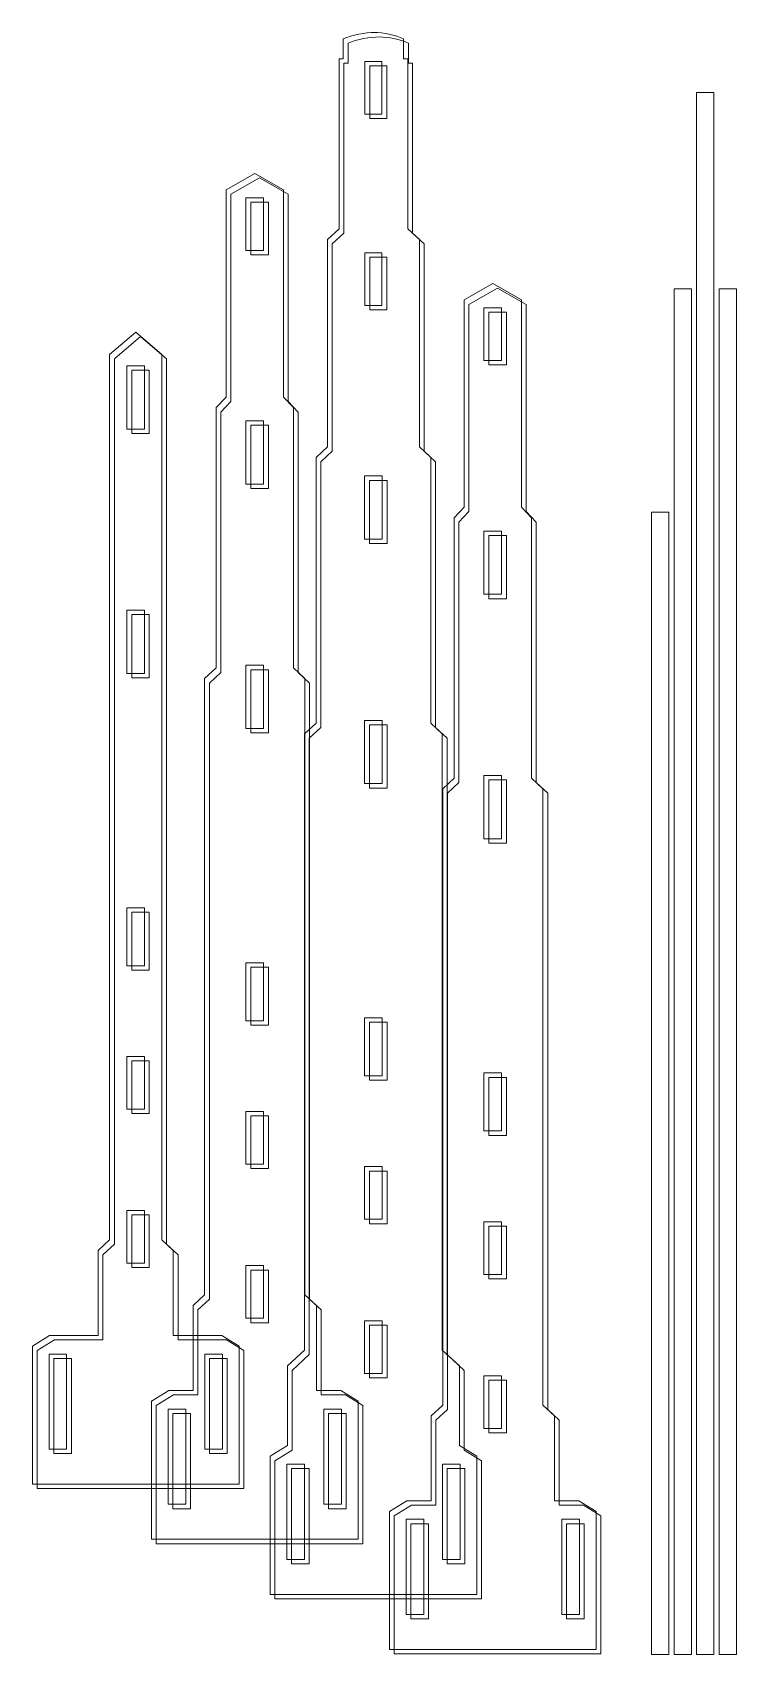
# Model space of a CAD drawing. Header units: inches. Extents: x 35 to 303, y 44 to 240.
# Drawn here: x 218.9 to 249.2, y 47.8 to 117.6 of the extents above; entities that cross this region are included whole.
import ezdxf

# ---------------------------------------------------------------- set-up
doc = ezdxf.new("R2010")
doc.units = ezdxf.units.IN
doc.header["$MEASUREMENT"] = 0
doc.layers.add('Layer 1', color=7, linetype='Continuous')

msp = doc.modelspace()

# ---------------------------------------------------------------- linework, layer by layer
at = {"layer": 'Layer 1', "color": 5, "lineweight": 9}
for points in [[(233.258, 114.046), (233.988, 114.046), (233.988, 116.311), (233.258, 116.311), (233.258, 114.046)], [(233.462, 113.857), (234.193, 113.857), (234.193, 116.121), (233.462, 116.121), (233.462, 113.857)], [(247.53, 114.973), (248.275, 114.973), (248.275, 47.766), (247.53, 47.766), (247.53, 114.973)], [(231.167, 59.126), (231.167, 62.783), (230.673, 63.241), (230.673, 89.76), (230.179, 90.217), (230.179, 101.419), (229.751, 101.876), (229.751, 110.793), (228.516, 111.493), (227.282, 110.793), (227.282, 101.876), (226.854, 101.419), (226.854, 90.217), (226.36, 89.76), (226.36, 63.241), (225.866, 62.783), (225.866, 59.126), (224.812, 59.126), (224.072, 58.668), (224.072, 52.724), (232.962, 52.724), (232.962, 58.668), (232.221, 59.126), (231.167, 59.126)], [(231.372, 58.936), (231.372, 62.594), (230.878, 63.051), (230.878, 89.57), (230.384, 90.028), (230.384, 101.23), (229.956, 101.687), (229.956, 110.603), (228.721, 111.304), (227.487, 110.603), (227.487, 101.687), (227.059, 101.23), (227.059, 90.028), (226.565, 89.57), (226.565, 63.051), (226.071, 62.594), (226.071, 58.936), (225.017, 58.936), (224.276, 58.479), (224.276, 52.534), (233.167, 52.534), (233.167, 58.479), (232.426, 58.936), (231.372, 58.936)], [(228.138, 108.186), (228.895, 108.186), (228.895, 110.451), (228.138, 110.451), (228.138, 108.186)], [(228.343, 107.997), (229.1, 107.997), (229.1, 110.261), (228.343, 110.261), (228.343, 107.997)], [(233.258, 105.816), (233.988, 105.816), (233.988, 108.081), (233.258, 108.081), (233.258, 105.816)], [(233.462, 105.626), (234.193, 105.626), (234.193, 107.891), (233.462, 107.891), (233.462, 105.626)], [(241.409, 54.385), (241.409, 58.042), (240.915, 58.5), (240.915, 85.019), (240.421, 85.476), (240.421, 96.678), (239.993, 97.136), (239.993, 106.052), (238.758, 106.753), (237.524, 106.052), (237.524, 97.136), (237.096, 96.678), (237.096, 85.476), (236.602, 85.019), (236.602, 58.5), (236.108, 58.042), (236.108, 54.385), (235.054, 54.385), (234.313, 53.928), (234.313, 47.983), (243.204, 47.983), (243.204, 53.928), (242.463, 54.385), (241.409, 54.385)], [(241.614, 54.195), (241.614, 57.853), (241.12, 58.31), (241.12, 84.829), (240.626, 85.287), (240.626, 96.489), (240.198, 96.946), (240.198, 105.862), (238.963, 106.563), (237.729, 105.862), (237.729, 96.946), (237.301, 96.489), (237.301, 85.287), (236.807, 84.829), (236.807, 58.31), (236.313, 57.853), (236.313, 54.195), (235.259, 54.195), (234.518, 53.738), (234.518, 47.794), (243.409, 47.794), (243.409, 53.738), (242.668, 54.195), (241.614, 54.195)], [(247.303, 106.535), (246.557, 106.535), (246.557, 47.766), (247.303, 47.766), (247.303, 106.535)], [(248.503, 106.535), (249.248, 106.535), (249.248, 47.766), (248.503, 47.766), (248.503, 106.535)], [(238.38, 103.446), (239.137, 103.446), (239.137, 105.71), (238.38, 105.71), (238.38, 103.446)], [(238.585, 103.256), (239.342, 103.256), (239.342, 105.521), (238.585, 105.521), (238.585, 103.256)], [(225.012, 61.496), (225.012, 65.154), (224.518, 65.611), (224.518, 103.706), (223.395, 104.665), (222.271, 103.706), (222.271, 65.611), (221.777, 65.154), (221.777, 61.496), (219.69, 61.496), (218.949, 61.039), (218.949, 55.094), (227.84, 55.094), (227.84, 61.039), (227.099, 61.496), (225.012, 61.496)], [(225.217, 61.306), (225.217, 64.964), (224.723, 65.421), (224.723, 103.517), (223.599, 104.475), (222.476, 103.517), (222.476, 65.421), (221.982, 64.964), (221.982, 61.306), (219.895, 61.306), (219.154, 60.849), (219.154, 54.905), (228.044, 54.905), (228.044, 60.849), (227.304, 61.306), (225.217, 61.306)], [(223.773, 100.498), (223.016, 100.498), (223.016, 103.22), (223.773, 103.22), (223.773, 100.498)], [(223.978, 100.308), (223.221, 100.308), (223.221, 103.03), (223.978, 103.03), (223.978, 100.308)], [(228.138, 98.127), (228.895, 98.127), (228.895, 100.849), (228.138, 100.849), (228.138, 98.127)], [(228.343, 97.938), (229.1, 97.938), (229.1, 100.66), (228.343, 100.66), (228.343, 97.938)], [(234.002, 95.757), (233.244, 95.757), (233.244, 98.479), (234.002, 98.479), (234.002, 95.757)], [(234.207, 95.567), (233.449, 95.567), (233.449, 98.289), (234.207, 98.289), (234.207, 95.567)], [(246.33, 96.922), (245.585, 96.922), (245.585, 47.77), (246.33, 47.77), (246.33, 96.922)], [(238.38, 93.387), (239.137, 93.387), (239.137, 96.109), (238.38, 96.109), (238.38, 93.387)], [(238.585, 93.197), (239.342, 93.197), (239.342, 95.919), (238.585, 95.919), (238.585, 93.197)], [(223.773, 89.981), (223.016, 89.981), (223.016, 92.704), (223.773, 92.704), (223.773, 89.981)], [(223.978, 89.792), (223.221, 89.792), (223.221, 92.514), (223.978, 92.514), (223.978, 89.792)], [(228.895, 87.611), (228.138, 87.611), (228.138, 90.333), (228.895, 90.333), (228.895, 87.611)], [(229.1, 87.421), (228.343, 87.421), (228.343, 90.143), (229.1, 90.143), (229.1, 87.421)], [(234.002, 85.24), (233.244, 85.24), (233.244, 87.963), (234.002, 87.963), (234.002, 85.24)], [(234.207, 85.051), (233.449, 85.051), (233.449, 87.773), (234.207, 87.773), (234.207, 85.051)], [(239.137, 82.87), (238.38, 82.87), (238.38, 85.592), (239.137, 85.592), (239.137, 82.87)], [(239.342, 82.681), (238.585, 82.681), (238.585, 85.403), (239.342, 85.403), (239.342, 82.681)], [(223.773, 77.407), (223.016, 77.407), (223.016, 79.901), (223.773, 79.901), (223.773, 77.407)], [(223.978, 77.218), (223.221, 77.218), (223.221, 79.711), (223.978, 79.711), (223.978, 77.218)], [(228.895, 75.037), (228.138, 75.037), (228.138, 77.531), (228.895, 77.531), (228.895, 75.037)], [(229.1, 74.848), (228.343, 74.848), (228.343, 77.341), (229.1, 77.341), (229.1, 74.848)], [(234.002, 72.667), (233.244, 72.667), (233.244, 75.16), (234.002, 75.16), (234.002, 72.667)], [(234.207, 72.477), (233.449, 72.477), (233.449, 74.971), (234.207, 74.971), (234.207, 72.477)], [(223.773, 71.235), (223.016, 71.235), (223.016, 73.5), (223.773, 73.5), (223.773, 71.235)], [(223.978, 71.045), (223.221, 71.045), (223.221, 73.31), (223.978, 73.31), (223.978, 71.045)], [(239.137, 70.296), (238.38, 70.296), (238.38, 72.79), (239.137, 72.79), (239.137, 70.296)], [(239.342, 70.107), (238.585, 70.107), (238.585, 72.6), (239.342, 72.6), (239.342, 70.107)], [(228.895, 68.864), (228.138, 68.864), (228.138, 71.129), (228.895, 71.129), (228.895, 68.864)], [(229.1, 68.675), (228.343, 68.675), (228.343, 70.94), (229.1, 70.94), (229.1, 68.675)], [(234.002, 66.494), (233.244, 66.494), (233.244, 68.759), (234.002, 68.759), (234.002, 66.494)], [(234.207, 66.304), (233.449, 66.304), (233.449, 68.569), (234.207, 68.569), (234.207, 66.304)], [(223.773, 64.605), (223.016, 64.605), (223.016, 66.87), (223.773, 66.87), (223.773, 64.605)], [(223.978, 64.415), (223.221, 64.415), (223.221, 66.68), (223.978, 66.68), (223.978, 64.415)], [(239.137, 64.124), (238.38, 64.124), (238.38, 66.388), (239.137, 66.388), (239.137, 64.124)], [(239.342, 63.934), (238.585, 63.934), (238.585, 66.199), (239.342, 66.199), (239.342, 63.934)], [(228.895, 62.235), (228.138, 62.235), (228.138, 64.5), (228.895, 64.5), (228.895, 62.235)], [(229.1, 62.045), (228.343, 62.045), (228.343, 64.31), (229.1, 64.31), (229.1, 62.045)], [(234.002, 59.864), (233.244, 59.864), (233.244, 62.129), (234.002, 62.129), (234.002, 59.864)], [(234.207, 59.675), (233.449, 59.675), (233.449, 61.939), (234.207, 61.939), (234.207, 59.675)], [(219.664, 60.697), (220.421, 60.697), (220.421, 56.603), (219.664, 56.603), (219.664, 60.697)], [(219.869, 60.508), (220.626, 60.508), (220.626, 56.414), (219.869, 56.414), (219.869, 60.508)], [(226.368, 60.697), (227.125, 60.697), (227.125, 56.603), (226.368, 56.603), (226.368, 60.697)], [(226.573, 60.508), (227.33, 60.508), (227.33, 56.414), (226.573, 56.414), (226.573, 60.508)], [(239.137, 57.494), (238.38, 57.494), (238.38, 59.759), (239.137, 59.759), (239.137, 57.494)], [(239.342, 57.304), (238.585, 57.304), (238.585, 59.569), (239.342, 59.569), (239.342, 57.304)], [(224.786, 58.327), (225.543, 58.327), (225.543, 54.233), (224.786, 54.233), (224.786, 58.327)], [(224.991, 58.137), (225.748, 58.137), (225.748, 54.043), (224.991, 54.043), (224.991, 58.137)], [(231.49, 58.327), (232.247, 58.327), (232.247, 54.233), (231.49, 54.233), (231.49, 58.327)], [(231.695, 58.137), (232.452, 58.137), (232.452, 54.043), (231.695, 54.043), (231.695, 58.137)], [(229.892, 55.956), (230.65, 55.956), (230.65, 51.863), (229.892, 51.863), (229.892, 55.956)], [(236.596, 55.956), (237.354, 55.956), (237.354, 51.863), (236.596, 51.863), (236.596, 55.956)], [(230.097, 55.767), (230.855, 55.767), (230.855, 51.673), (230.097, 51.673), (230.097, 55.767)], [(236.801, 55.767), (237.558, 55.767), (237.558, 51.673), (236.801, 51.673), (236.801, 55.767)], [(235.028, 53.586), (235.785, 53.586), (235.785, 49.492), (235.028, 49.492), (235.028, 53.586)], [(235.233, 53.396), (235.99, 53.396), (235.99, 49.303), (235.233, 49.303), (235.233, 53.396)], [(241.732, 53.586), (242.489, 53.586), (242.489, 49.492), (241.732, 49.492), (241.732, 53.586)], [(241.937, 53.396), (242.694, 53.396), (242.694, 49.303), (241.937, 49.303), (241.937, 53.396)]]:
    msp.add_lwpolyline(points, dxfattribs=at)
for points in [[(237.327, 56.755), (237.327, 56.755), (237.327, 60.184), (237.327, 60.184), (237.327, 60.184), (236.586, 60.87), (236.586, 60.87), (236.586, 60.87), (236.586, 87.389), (236.586, 87.389), (236.586, 87.389), (236.093, 87.847), (236.093, 87.847), (236.093, 87.847), (236.093, 99.277), (236.093, 99.277), (236.093, 99.277), (235.599, 99.735), (235.599, 99.735), (235.599, 99.735), (235.599, 108.651), (235.599, 108.651), (235.599, 108.651), (235.105, 109.108), (235.105, 109.108), (235.105, 109.108), (235.105, 116.424), (235.105, 116.424), (235.105, 116.424), (234.92, 116.424), (234.92, 116.424), (234.92, 116.424), (234.92, 117.283), (234.92, 117.283), (234.554, 117.462), (234.044, 117.551), (233.672, 117.562), (233.301, 117.551), (232.692, 117.462), (232.326, 117.283), (232.326, 117.283), (232.326, 116.424), (232.326, 116.424), (232.326, 116.424), (232.141, 116.424), (232.141, 116.424), (232.141, 116.424), (232.141, 109.108), (232.141, 109.108), (232.141, 109.108), (231.647, 108.651), (231.647, 108.651), (231.647, 108.651), (231.647, 99.735), (231.647, 99.735), (231.647, 99.735), (231.153, 99.277), (231.153, 99.277), (231.153, 99.277), (231.153, 87.847), (231.153, 87.847), (231.153, 87.847), (230.66, 87.389), (230.66, 87.389), (230.66, 87.389), (230.66, 60.87), (230.66, 60.87), (230.66, 60.87), (229.919, 60.184), (229.919, 60.184), (229.919, 60.184), (229.919, 56.755), (229.919, 56.755), (229.919, 56.755), (229.178, 56.298), (229.178, 56.298), (229.178, 56.298), (229.178, 50.354), (229.178, 50.354), (229.178, 50.354), (238.068, 50.354), (238.068, 50.354), (238.068, 50.354), (238.068, 56.298), (238.068, 56.298), (238.068, 56.298), (237.327, 56.755), (237.327, 56.755)], [(237.532, 56.565), (237.532, 56.565), (237.532, 59.995), (237.532, 59.995), (237.532, 59.995), (236.791, 60.681), (236.791, 60.681), (236.791, 60.681), (236.791, 87.2), (236.791, 87.2), (236.791, 87.2), (236.297, 87.657), (236.297, 87.657), (236.297, 87.657), (236.297, 99.088), (236.297, 99.088), (236.297, 99.088), (235.803, 99.545), (235.803, 99.545), (235.803, 99.545), (235.803, 108.461), (235.803, 108.461), (235.803, 108.461), (235.31, 108.919), (235.31, 108.919), (235.31, 108.919), (235.31, 116.234), (235.31, 116.234), (235.31, 116.234), (235.125, 116.234), (235.125, 116.234), (235.125, 116.234), (235.125, 117.094), (235.125, 117.094), (234.759, 117.273), (234.249, 117.361), (233.877, 117.373), (233.506, 117.361), (232.897, 117.273), (232.531, 117.094), (232.531, 117.094), (232.531, 116.234), (232.531, 116.234), (232.531, 116.234), (232.346, 116.234), (232.346, 116.234), (232.346, 116.234), (232.346, 108.919), (232.346, 108.919), (232.346, 108.919), (231.852, 108.461), (231.852, 108.461), (231.852, 108.461), (231.852, 99.545), (231.852, 99.545), (231.852, 99.545), (231.358, 99.088), (231.358, 99.088), (231.358, 99.088), (231.358, 87.657), (231.358, 87.657), (231.358, 87.657), (230.864, 87.2), (230.864, 87.2), (230.864, 87.2), (230.864, 60.681), (230.864, 60.681), (230.864, 60.681), (230.124, 59.995), (230.124, 59.995), (230.124, 59.995), (230.124, 56.565), (230.124, 56.565), (230.124, 56.565), (229.383, 56.108), (229.383, 56.108), (229.383, 56.108), (229.383, 50.164), (229.383, 50.164), (229.383, 50.164), (238.273, 50.164), (238.273, 50.164), (238.273, 50.164), (238.273, 56.108), (238.273, 56.108), (238.273, 56.108), (237.532, 56.565), (237.532, 56.565)]]:
    msp.add_open_spline(points, degree=3, knots=[0, 0, 0, 0, 1, 1, 1, 2, 2, 2, 3, 3, 3, 4, 4, 4, 5, 5, 5, 6, 6, 6, 7, 7, 7, 8, 8, 8, 9, 9, 9, 10, 10, 10, 11, 11, 11, 12, 12, 12, 13, 13, 13, 14, 14, 14, 15, 15, 15, 16, 16, 16, 17, 17, 17, 18, 18, 18, 19, 19, 19, 20, 20, 20, 21, 21, 21, 22, 22, 22, 23, 23, 23, 24, 24, 24, 25, 25, 25, 26, 26, 26, 27, 27, 27, 28, 28, 28, 29, 29, 29, 29], dxfattribs=at)

doc.saveas('drawing.dxf')
